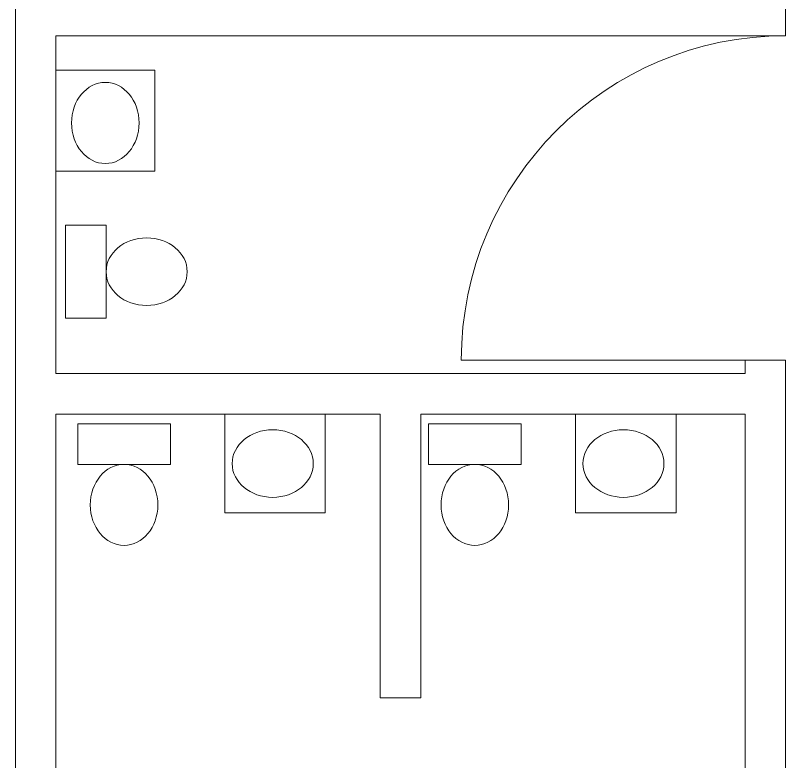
# Model space of a CAD drawing. Header units: millimetres. Extents: x -461 to 1315, y -154 to 152.
# Drawn here: x -292.761 to -289.911, y -108.198 to -105.438 of the extents above; entities that cross this region are included whole.
import ezdxf

# ---------------------------------------------------------------- set-up
doc = ezdxf.new("R2010")
doc.units = ezdxf.units.MM
for name, color, linetype, lineweight in [('A-DOOR', 251, 'Continuous', 13), ('A-FURN', 46, 'Continuous', 13), ('A-WALL', 253, 'Continuous', 15), ('C-SSWR', 3, 'Continuous', 13)]:
    doc.layers.add(name, color=color, linetype=linetype, lineweight=lineweight)

msp = doc.modelspace()

# ---------------------------------------------------------------- linework, layer by layer
at = {"layer": 'A-DOOR'}
msp.add_line((-289.9114, -106.7126), (-291.1114, -106.7126), dxfattribs=at)
msp.add_arc((-289.9114, -106.7126), 1.2, 90, 180, dxfattribs=at)
at = {"layer": 'A-FURN'}
for p, q in [((-292.2459, -105.6408), (-292.6114, -105.6408)), ((-292.2459, -106.0132), (-292.2459, -105.6408)), ((-292.6114, -106.0132), (-292.2459, -106.0132)), ((-291.987, -106.9126), (-291.987, -107.2781)), ((-291.6146, -107.2781), (-291.6146, -106.9126)), ((-290.689, -106.9126), (-290.689, -107.2781)), ((-290.3166, -107.2781), (-290.3166, -106.9126)), ((-291.987, -107.2781), (-291.6146, -107.2781)), ((-290.689, -107.2781), (-290.3166, -107.2781))]:
    msp.add_line(p, q, dxfattribs=at)
at = {"layer": 'A-WALL'}
for p, q in [((-292.7614, -111.3126), (-292.7614, -101.3126)), ((-289.9114, -105.5126), (-289.9114, -105.3626)), ((-292.6114, -105.5126), (-292.6114, -106.3126)), ((-289.9114, -105.5126), (-292.6114, -105.5126)), ((-292.6114, -105.5876), (-292.6114, -105.6126)), ((-292.6114, -106.4626), (-292.6114, -106.3126)), ((-292.6114, -106.4626), (-292.6114, -106.7626)), ((-292.6114, -106.7626), (-292.6114, -106.4626)), ((-292.6114, -106.4626), (-292.6114, -106.7626)), ((-290.0614, -106.7626), (-290.0614, -106.7126)), ((-290.0614, -106.7126), (-289.9114, -106.7126)), ((-290.0614, -106.7376), (-290.0614, -106.7126)), ((-289.9114, -107.8126), (-289.9114, -106.7126)), ((-292.6114, -106.7626), (-290.0864, -106.7626)), ((-290.0864, -106.7626), (-290.0614, -106.7626)), ((-292.6114, -106.9126), (-292.6114, -109.1626)), ((-291.4114, -106.9126), (-292.6114, -106.9126)), ((-292.6114, -111.3126), (-292.6114, -106.9126)), ((-292.6114, -106.9126), (-292.6114, -107.8126)), ((-291.4114, -107.6626), (-291.4114, -106.9126)), ((-290.0614, -106.9126), (-291.2614, -106.9126)), ((-291.2614, -107.6626), (-291.2614, -106.9126)), ((-290.0614, -106.9126), (-290.0614, -107.8126)), ((-291.4114, -107.6626), (-291.4114, -107.8126)), ((-291.2614, -107.6626), (-291.2614, -107.8126)), ((-291.4114, -107.8126), (-291.4114, -107.9626)), ((-291.2614, -107.8126), (-291.2614, -107.9626)), ((-290.0614, -109.6126), (-290.0614, -107.8126)), ((-290.0614, -107.8126), (-290.0614, -109.6126)), ((-289.9114, -107.8126), (-289.9114, -109.6126)), ((-291.4114, -107.9626), (-291.2614, -107.9626))]:
    msp.add_line(p, q, dxfattribs=at)
at = {"layer": 'C-SSWR'}
for points in [[(-292.5757, -106.557), (-292.4257, -106.557), (-292.4257, -106.2141), (-292.5757, -106.2141)], [(-292.5308, -106.9483), (-292.5308, -107.0984), (-292.1879, -107.0984), (-292.1879, -106.9483)], [(-291.2328, -106.9483), (-291.2328, -107.0984), (-290.8899, -107.0984), (-290.8899, -106.9483)]]:
    msp.add_lwpolyline(points, close=True, dxfattribs=at)
for centre, major_axis in [((-292.4287, -105.8355), (0, 0.15)), ((-292.2757, -106.3856), (-0.15, 0)), ((-291.8093, -107.0954), (0.15, 0)), ((-290.5114, -107.0954), (0.15, 0)), ((-292.3593, -107.2484), (0, 0.15)), ((-291.0614, -107.2484), (0, 0.15))]:
    msp.add_ellipse(centre, major_axis=major_axis, ratio=0.833333, dxfattribs=at)

doc.saveas('drawing.dxf')
